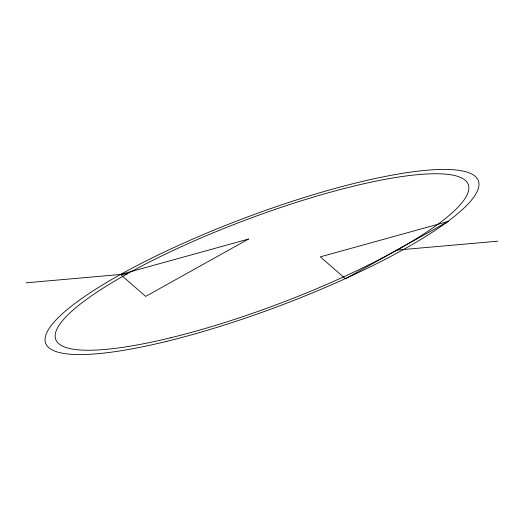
<?xml version="1.0" encoding="UTF-8"?>
<svg xmlns="http://www.w3.org/2000/svg" width="524" height="524" viewBox="0 0 524 524"><rect width="100%" height="100%" fill="white"/><g stroke="black" fill="none" stroke-linecap="round" stroke-linejoin="round"><path stroke-width="0.79" d="M26.2 282.809L127.122 273.901M396.878 250.099L497.8 241.191M248.507 239.062L145.685 296.394L120.52 274.484L248.507 239.062M448.289 221.429L345.467 278.761L320.302 256.852L448.289 221.429M166.462 341.406A231.123 47.265 -20.6 0 0 478.484 181.088A231.123 47.265 -20.6 0 0 141.054 263.507A231.123 47.265 -20.6 0 0 166.462 341.406M170.922 337.698A220.335 45.057 -20.6 0 0 468.384 184.861A220.335 45.057 -20.6 0 0 146.694 263.434A220.335 45.057 -20.6 0 0 170.922 337.698"/></g></svg>
